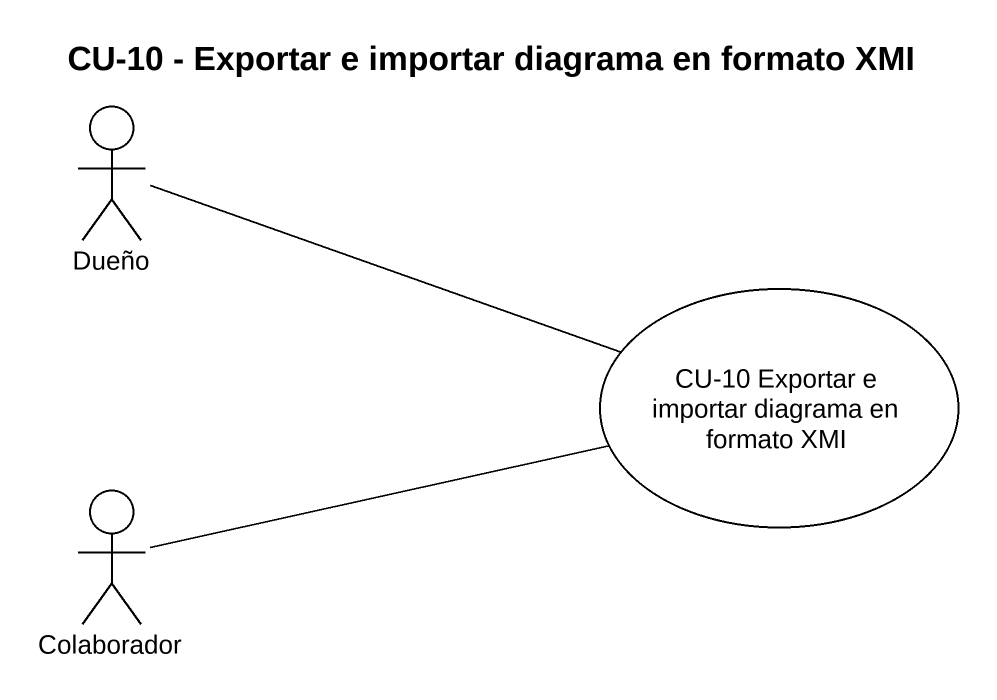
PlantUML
@startuml
title CU-10 - Exportar e importar diagrama en formato XMI
actor Dueño
usecase "CU-10 Exportar e importar diagrama en formato XMI" as CU_10_Exportar_e_importar
actor Colaborador
Dueño -right- CU_10_Exportar_e_importar
Colaborador -right- CU_10_Exportar_e_importar
@enduml
